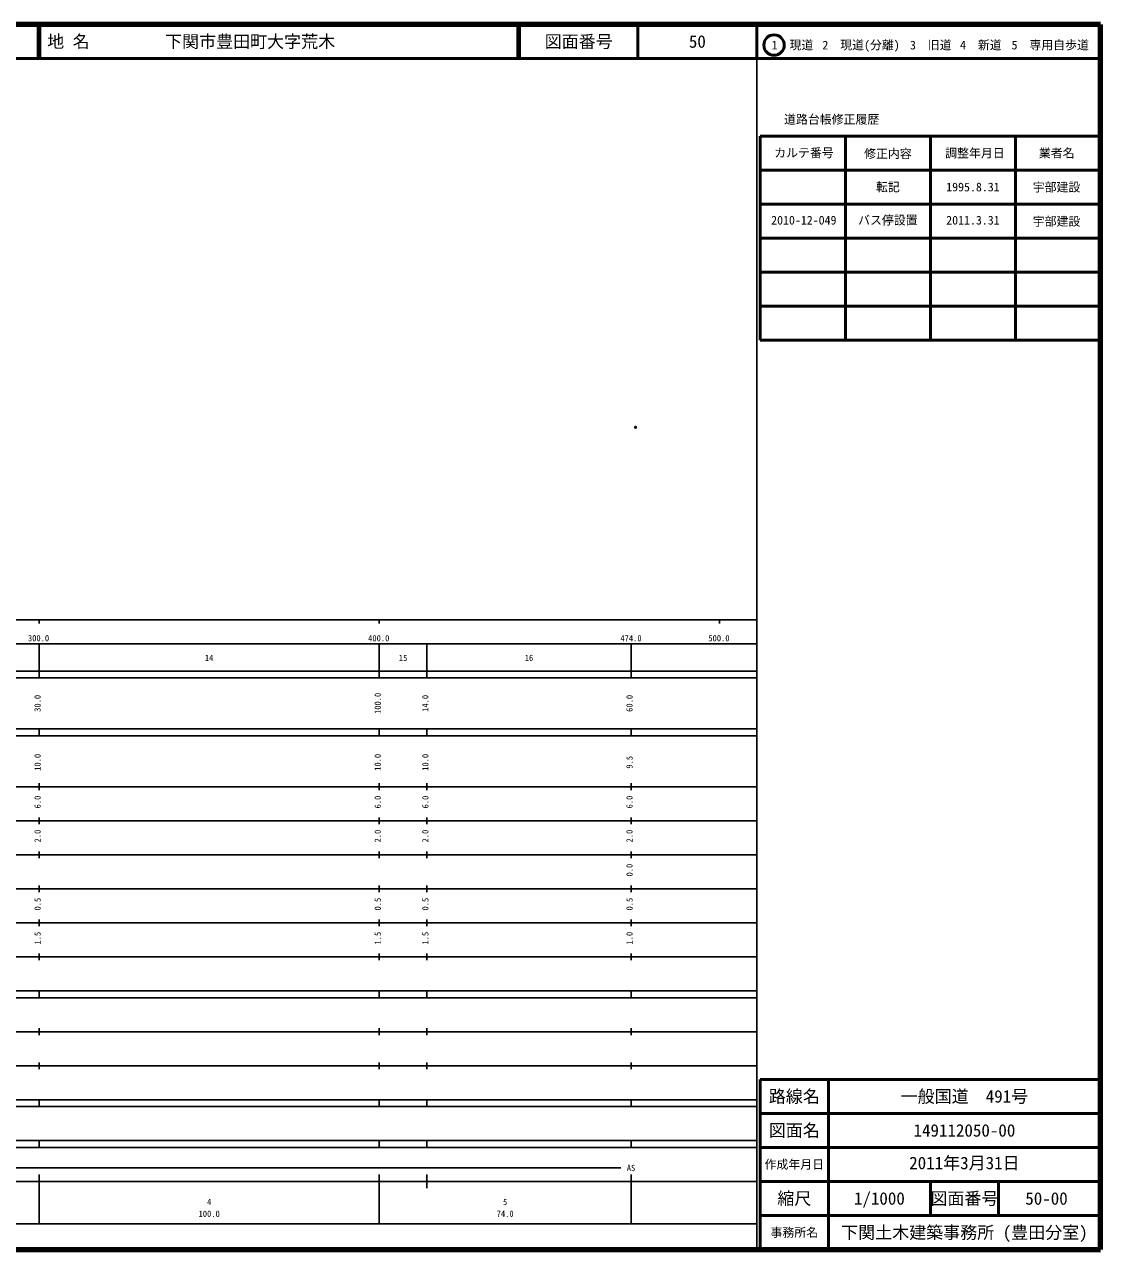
# Model space of a CAD drawing. Units: millimetres on the paper. Extents: x 40 to 680, y 20 to 380.
# Drawn here: x 363.7 to 680, y 20 to 380 of the extents above; entities that cross this region are included whole.
import ezdxf
from ezdxf.enums import TextEntityAlignment as Align

# ---------------------------------------------------------------- set-up
doc = ezdxf.new("R2010")
doc.units = ezdxf.units.MM
doc.header["$PDMODE"] = 32
doc.header["$PDSIZE"] = 0.5
doc.layers.add('M-OTRS', color=6, linetype='Continuous')
doc.layers.add('M-TTL-TXT', color=7, linetype='Continuous')
for name, color, linetype, lineweight in [('M-TTL', 2, 'Continuous', 140), ('M-TTL-BAND', 7, 'Continuous', 25), ('M-TTL-FRAM', 2, 'Continuous', 50), ('M-TTL-LINE', 7, 'Continuous', 50)]:
    doc.layers.add(name, color=color, linetype=linetype, lineweight=lineweight)
doc.styles.add('ＭＳ ゴシック', font='')
doc.styles.get('ＭＳ ゴシック').set_extended_font_data('MS Gothic')

msp = doc.modelspace()

# ---------------------------------------------------------------- linework, layer by layer
at = {"layer": 'M-OTRS'}
msp.add_point((543.337, 261.612), dxfattribs=at)
at = {"layer": 'M-TTL'}
for p, q in [((680, 380), (40, 380)), ((680, 20), (680, 380)), ((40, 20), (680, 20))]:
    msp.add_line(p, q, dxfattribs=at)
at = {"layer": 'M-TTL-BAND'}
for p, q in [((579, 20), (579, 370)), ((40, 205), (579, 205)), ((368, 205), (368, 204)), ((468, 205), (468, 204)), ((568, 205), (568, 204)), ((68, 198), (579, 198)), ((368, 188), (368, 198)), ((468, 188), (468, 198)), ((482, 188), (482, 198)), ((542, 188), (542, 198)), ((40, 190), (579, 190)), ((40, 188), (579, 188)), ((40, 173), (579, 173)), ((368, 171), (368, 173)), ((468, 171), (468, 173)), ((482, 171), (482, 173)), ((542, 171), (542, 173)), ((40, 171), (579, 171)), ((40, 156), (579, 156)), ((368, 155), (368, 157)), ((468, 155), (468, 157)), ((482, 155), (482, 157)), ((542, 155), (542, 157)), ((46, 146), (579, 146)), ((368, 145), (368, 147)), ((468, 145), (468, 147)), ((482, 145), (482, 147)), ((542, 145), (542, 147)), ((368, 135), (368, 137)), ((468, 135), (468, 137)), ((482, 135), (482, 137)), ((542, 135), (542, 137)), ((52, 136), (579, 136)), ((46, 126), (579, 126)), ((368, 125), (368, 127)), ((468, 125), (468, 127)), ((482, 125), (482, 127)), ((542, 125), (542, 127)), ((52, 116), (579, 116)), ((368, 115), (368, 117)), ((468, 115), (468, 117)), ((482, 115), (482, 117)), ((542, 115), (542, 117)), ((46, 106), (579, 106)), ((368, 105), (368, 107)), ((468, 105), (468, 107)), ((482, 105), (482, 107)), ((542, 105), (542, 107)), ((40, 96), (579, 96)), ((40, 94), (579, 94)), ((368, 94), (368, 96)), ((468, 94), (468, 96)), ((482, 94), (482, 96)), ((542, 94), (542, 96)), ((49, 84), (579, 84)), ((368, 83), (368, 85)), ((468, 83), (468, 85)), ((482, 83), (482, 85)), ((542, 83), (542, 85)), ((40, 74), (579, 74)), ((368, 73), (368, 75)), ((468, 73), (468, 75)), ((482, 73), (482, 75)), ((542, 73), (542, 75)), ((40, 64), (579, 64)), ((40, 62), (579, 62)), ((368, 62), (368, 64)), ((468, 62), (468, 64)), ((482, 62), (482, 64)), ((542, 62), (542, 64)), ((40, 52), (579, 52)), ((368, 50), (368, 52)), ((468, 50), (468, 52)), ((482, 50), (482, 52)), ((542, 50), (542, 52)), ((40, 50), (579, 50)), ((71, 44), (539, 44)), ((40, 40), (579, 40)), ((368, 27.5), (368, 42)), ((468, 27.5), (468, 42)), ((482, 38), (482, 42)), ((542, 27.5), (542, 42)), ((68, 27.5), (579, 27.5))]:
    msp.add_line(p, q, dxfattribs=at)
at = {"layer": 'M-TTL-FRAM'}
for p, q in [((580, 347.197), (580, 287.197)), ((580, 347.197), (680, 347.197)), ((580, 287.197), (680, 287.197)), ((680, 70), (580, 70)), ((580, 70), (580, 20))]:
    msp.add_line(p, q, dxfattribs=at)
at = {"layer": 'M-TTL-LINE'}
for p, q in [((367.75, 380), (367.75, 370)), ((368.25, 380), (368.25, 370)), ((508.747, 380), (508.747, 370)), ((509.247, 380), (509.247, 370)), ((543.997, 380), (543.997, 370)), ((579, 380), (579, 370)), ((40, 370), (680, 370)), ((605, 347.197), (605, 287.197)), ((630, 347.197), (630, 287.197)), ((655, 347.197), (655, 287.197)), ((580, 337.197), (680, 337.197)), ((580, 327.197), (680, 327.197)), ((580, 317.197), (680, 317.197)), ((580, 307.197), (680, 307.197)), ((580, 297.197), (680, 297.197)), ((600, 70), (600, 20)), ((680, 60), (580, 60)), ((680, 50), (580, 50)), ((680, 40), (580, 40)), ((630, 40), (630, 30)), ((650, 40), (650, 30)), ((680, 30), (580, 30))]:
    msp.add_line(p, q, dxfattribs=at)
msp.add_circle((584.031, 373.958), 3, dxfattribs=at)

# ---------------------------------------------------------------- texts
at = {"layer": 'M-TTL-BAND', "style": 'ＭＳ ゴシック'}
for s, p in [('300.0', (367.844, 198.195)), ('400.0', (467.844, 198.195)), ('474.0', (542, 198.195)), ('500.0', (567.844, 198.195)), ('14', (418, 192.405)), ('15', (475, 192.405)), ('16', (512, 192.405)), ('AS', (542, 42.5)), ('4', (418, 32.523)), ('5', (505, 32.523)), ('100.0', (418, 29.033)), ('74.0', (505, 29.033))]:
    msp.add_text(s, height=1.833, dxfattribs=at).set_placement(p, align=Align.BOTTOM_CENTER)
for s, p in [('30.0', (369, 180.5)), ('100.0', (469, 180.5)), ('14.0', (483, 180.5)), ('60.0', (543, 180.5)), ('10.0', (369, 163.174)), ('10.0', (469, 163.174)), ('10.0', (483, 163.174)), ('9.5', (543, 163.174)), ('6.0', (369, 151.5)), ('6.0', (469, 151.5)), ('6.0', (483, 151.5)), ('6.0', (543, 151.5)), ('2.0', (369, 141.5)), ('2.0', (469, 141.5)), ('2.0', (483, 141.5)), ('2.0', (543, 141.5)), ('0.0', (543, 131.5)), ('0.5', (369, 121.5)), ('0.5', (469, 121.5)), ('0.5', (483, 121.5)), ('0.5', (543, 121.5)), ('1.5', (369, 111.5)), ('1.5', (469, 111.5)), ('1.5', (483, 111.5)), ('1.0', (543, 111.5))]:
    msp.add_text(s, height=1.833, rotation=90, dxfattribs=at).set_placement(p, align=Align.BOTTOM_CENTER)
at = {"layer": 'M-TTL-TXT', "style": 'ＭＳ ゴシック'}
for s, p in [('地 名', (370.38, 375)), ('下関市豊田町大字荒木', (405.024, 375))]:
    msp.add_text(s, height=3.666, dxfattribs=at).set_placement(p, align=Align.MIDDLE_LEFT)
for s, height, p in [('図面番号', 3.666, (526.622, 375)), ('50', 3.666, (561.497, 375)), ('1\u3000現道', 2.566, (589.448, 373.958)), ('2\u3000現道(分離)', 2.566, (609.619, 373.958)), ('3\u3000旧道', 2.566, (630.121, 373.958)), ('4\u3000新道', 2.566, (644.824, 373.958)), ('5\u3000専用自歩道', 2.566, (665.228, 373.958)), ('道路台帳修正履歴', 2.566, (600.968, 352.113)), ('カルテ番号', 2.566, (592.839, 342.277)), ('修正内容', 2.566, (617.509, 342.023)), ('調整年月日', 2.566, (643.089, 342.197)), ('業者名', 2.566, (667.134, 342.197)), ('転記', 2.566, (617.5, 332.245)), ('1995.8.31', 2.566, (642.5, 332.245)), ('宇部建設', 2.566, (667.077, 332.189)), ('宇部建設', 2.566, (667.077, 322.131)), ('路線名', 3.666, (590, 65)), ('路線名', 3.666, (590, 65)), ('一般国道\u3000491号', 3.666, (640, 65)), ('図面名', 3.666, (590, 55)), ('図面名', 3.666, (590, 55)), ('149112050-00', 3.666, (640, 55)), ('作成年月日', 2.566, (590, 45)), ('作成年月日', 2.566, (590, 45)), ('縮尺', 3.666, (590, 35)), ('縮尺', 3.666, (590, 35)), ('1/1000', 3.666, (615, 35)), ('図面番号', 3.666, (640, 35)), ('図面番号', 3.666, (640, 35)), ('50-00', 3.666, (664.125, 35)), ('事務所名', 2.566, (590, 25)), ('事務所名', 2.566, (590, 25)), ('下関土木建築事務所 (豊田分室)', 3.666, (640, 25))]:
    msp.add_text(s, height=height, dxfattribs=at).set_placement(p, align=Align.MIDDLE_CENTER)
for s, height, p in [('バス停設置', 2.566, (617.5, 320.437)), ('2010-12-049', 2.566, (592.792, 320.437)), ('2011.3.31', 2.566, (642.5, 320.437)), ('2011年3月31日', 3.666, (640, 42.5))]:
    msp.add_text(s, height=height, dxfattribs=at).set_placement(p, align=Align.BOTTOM_CENTER)

doc.saveas('drawing.dxf')
